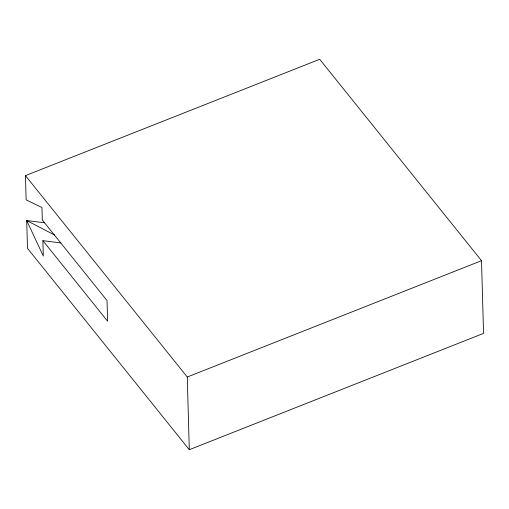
<?xml version="1.0" encoding="UTF-8"?>
<svg xmlns="http://www.w3.org/2000/svg" width="509" height="509" viewBox="0 0 509 509"><rect width="100%" height="100%" fill="white"/><g stroke="black" fill="none" stroke-linecap="round" stroke-linejoin="round"><path stroke-width="0.76" d="M60.959 242.952L42.883 240.668L107.615 321.224L107.036 300.545L42.311 219.99L41.961 207.538L26.124 199.852L25.45 175.618L319.703 59.292L481.52 260.684L483.55 333.382L189.297 449.708L27.48 248.316L26.703 220.524L44.773 222.815M189.297 449.708L187.267 377.01L481.52 260.684M54.603 235.024L26.703 220.524L43.316 256.078L42.883 240.668M25.45 175.618L187.267 377.01"/></g></svg>
